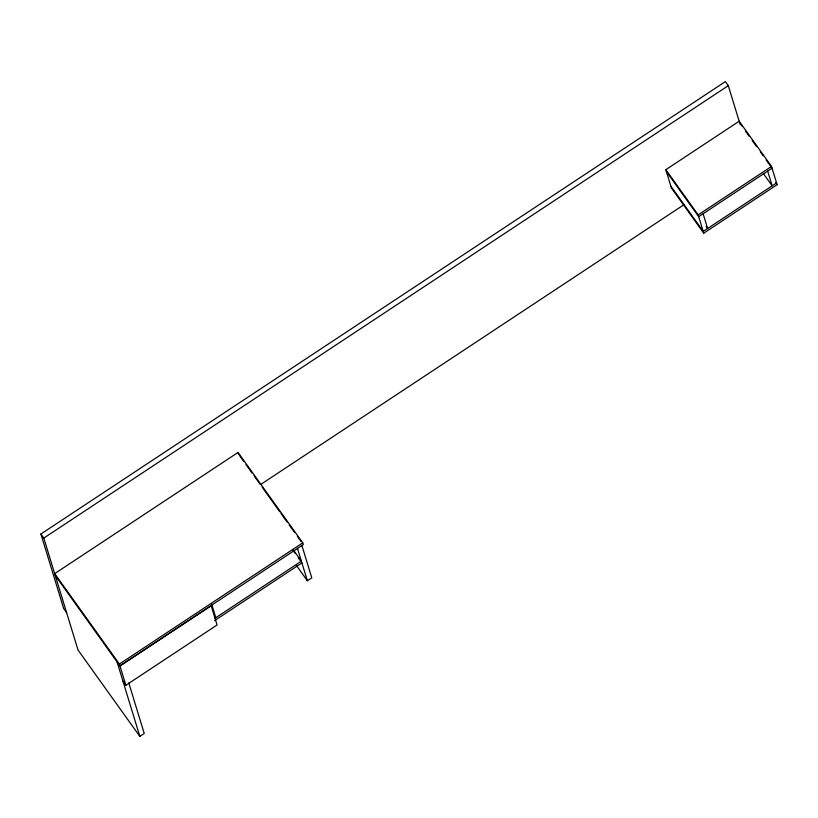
<?xml version="1.0" encoding="UTF-8"?>
<svg xmlns="http://www.w3.org/2000/svg" width="818" height="818" viewBox="0 0 818 818"><rect width="100%" height="100%" fill="white"/><g stroke="black" fill="none" stroke-linecap="round" stroke-linejoin="round"><path stroke-width="1.23" d="M66.636 612.743L63.722 608.674L40.9 534.021L725.382 81.596L728.286 85.665L740.075 124.193M128.784 682.918L144.244 733.49L139.837 736.404L78.047 650.075L43.814 538.091L728.286 85.665M238.048 452.446L54.683 573.643L119.387 664.052L119.929 665.811L303.294 544.614L302.752 542.845L238.048 452.446L238.59 454.215M665.821 169.704L739.165 121.228L771.517 166.422L777.1 184.694L703.756 233.171L671.404 187.976L665.821 169.704L698.173 214.899L703.756 233.171M260.676 484.491L683.95 204.715M698.173 214.899L771.517 166.422M776.558 182.925L703.214 231.402L670.862 186.207M119.387 664.052L302.752 542.845M125.87 685.269L119.99 666.016L211.177 605.739L217.067 624.993L125.87 685.269L122.966 681.2M215.165 618.132L301.382 561.138L293.294 549.839M214.643 620.596L301.924 562.907M296.351 565.371L307.384 580.79L311.791 577.876L301.852 545.371M739.707 122.997L741.906 126.074M745.587 131.207L749.257 136.35M752.202 140.461L756.609 146.616M760.29 151.759L763.235 155.87M766.169 159.97L772.059 168.191L698.705 216.668L666.363 171.473M775.628 182.639L777.1 184.694M763.337 173.508L772.161 185.839L767.652 171.105M706.149 226.443L707.611 228.498L703.112 213.764M239.326 455.248L243.795 461.495M245.942 464.491L251.975 472.916M254.03 475.8L260.155 484.348M262.128 487.109L268.335 495.78M268.744 496.352L272.425 501.495M272.793 502.017L276.515 507.211M276.842 507.661L279.776 511.771M280.973 513.448L284.695 518.643M284.93 518.97L287.138 522.048M289.163 524.88L294.49 532.324M297.343 536.301L301.055 541.506M293.1 550.575L295.298 553.663M298.243 557.774L300.451 560.851M40.9 534.021L43.814 538.091M55.225 575.412L119.99 666.016M297.445 548.275L307.384 580.79M211.494 603.551L215.809 617.702M117.015 661.752L139.837 736.404"/></g></svg>
